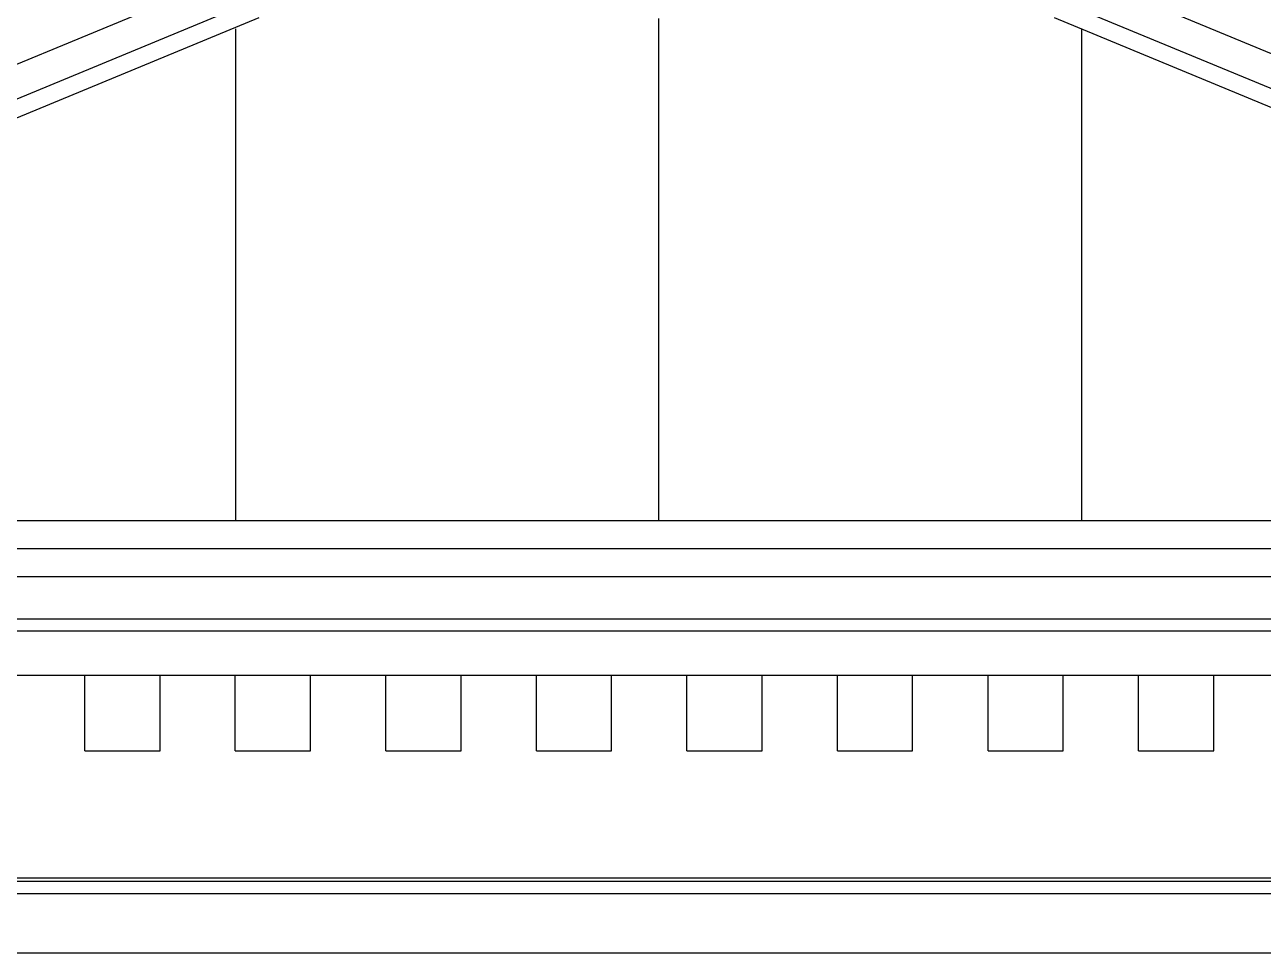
# Model space of a CAD drawing. Header units: millimetres. Extents: x -11840 to 12480, y -4119 to 5972.
# Drawn here: x -8207 to -6889, y -245 to 743 of the extents above; entities that cross this region are included whole.
import ezdxf

# ---------------------------------------------------------------- set-up
doc = ezdxf.new("R2010")
doc.units = ezdxf.units.MM

msp = doc.modelspace()

# ---------------------------------------------------------------- linework, layer by layer
at = {"color": 251, "true_color": 0x666666}
for p, q in [((-9339.7, 235.7), (-8023.4, 780.7)), ((-9339.7, 235.7), (-8023.4, 780.7)), ((-5729.6, 235.7), (-7045.9, 780.7)), ((-5729.6, 235.7), (-7045.9, 780.7)), ((-7957.7, 770.9), (-9250.2, 235.7)), ((-7957.7, 770.9), (-9250.2, 235.7)), ((-7111.6, 770.9), (-5819.1, 235.7)), ((-7111.6, 770.9), (-5819.1, 235.7)), ((-9250.2, 215.7), (-7957.7, 750.9)), ((-9250.2, 215.7), (-7957.7, 750.9)), ((-7982.2, 215.7), (-7982.2, 738.7)), ((-7532.2, 215.7), (-7532.2, 749.9)), ((-7111.6, 750.9), (-5819.1, 215.7)), ((-7111.6, 750.9), (-5819.1, 215.7)), ((-7082.2, 215.7), (-7082.2, 738.7)), ((-9250.2, 215.7), (-5819.1, 215.7)), ((-9250.2, 215.7), (-5819.1, 215.7)), ((-4859.7, 155.9), (-10390.3, 155.9)), ((-4859.7, 155.9), (-10390.3, 155.9)), ((-4859.7, 110.7), (-10327.6, 110.7)), ((-4859.7, 110.7), (-10327.6, 110.7)), ((-4859.7, 97.8), (-10327.6, 97.8)), ((-4859.7, 97.8), (-10327.6, 97.8)), ((-5293.2, -168.5), (-10239.2, -168.5)), ((-5293.2, -168.5), (-10239.2, -168.5)), ((-5297.4, -164.7), (-10225.2, -164.7)), ((-5297.4, -164.7), (-10225.2, -164.7)), ((-5282.5, -181.5), (-10239.2, -181.5)), ((-5282.5, -181.5), (-10239.2, -181.5)), ((-5267.2, -244.7), (-10233.2, -244.7)), ((-5267.2, -244.7), (-10233.2, -244.7))]:
    msp.add_line(p, q, dxfattribs=at)
at = {"color": 250, "true_color": 0x333333}
for p, q in [((-4859.7, 185.7), (-10390.3, 185.7)), ((-4859.7, 185.7), (-10390.3, 185.7)), ((-4859.7, 50.6), (-10315.5, 50.6)), ((-4859.7, 50.6), (-10315.5, 50.6))]:
    msp.add_line(p, q, dxfattribs=at)
at = {"color": 253, "true_color": 0x999999}
for p, q in [((-8143, -29.4), (-8143, 50.6)), ((-8143, -29.4), (-8143, 50.6)), ((-8063, -29.4), (-8063, 50.6)), ((-8063, -29.4), (-8063, 50.6)), ((-7982.9, -29.4), (-7982.9, 50.6)), ((-7982.9, -29.4), (-7982.9, 50.6)), ((-7902.9, -29.4), (-7902.9, 50.6)), ((-7902.9, -29.4), (-7902.9, 50.6)), ((-7822.7, -29.4), (-7822.7, 50.6)), ((-7822.7, -29.4), (-7822.7, 50.6)), ((-7742.7, -29.4), (-7742.7, 50.6)), ((-7742.7, -29.4), (-7742.7, 50.6)), ((-7662.5, -29.4), (-7662.5, 50.6)), ((-7662.5, -29.4), (-7662.5, 50.6)), ((-7582.5, -29.4), (-7582.5, 50.6)), ((-7582.5, -29.4), (-7582.5, 50.6)), ((-7502.4, -29.4), (-7502.4, 50.6)), ((-7502.4, -29.4), (-7502.4, 50.6)), ((-7422.4, -29.4), (-7422.4, 50.6)), ((-7422.4, -29.4), (-7422.4, 50.6)), ((-7342.2, -29.4), (-7342.2, 50.6)), ((-7342.2, -29.4), (-7342.2, 50.6)), ((-7262.2, -29.4), (-7262.2, 50.6)), ((-7262.2, -29.4), (-7262.2, 50.6)), ((-7182, -29.4), (-7182, 50.6)), ((-7182, -29.4), (-7182, 50.6)), ((-7102, -29.4), (-7102, 50.6)), ((-7102, -29.4), (-7102, 50.6)), ((-7021.9, -29.4), (-7021.9, 50.6)), ((-7021.9, -29.4), (-7021.9, 50.6)), ((-6941.9, -29.4), (-6941.9, 50.6)), ((-6941.9, -29.4), (-6941.9, 50.6)), ((-8143, -29.4), (-8063, -29.4)), ((-8143, -29.4), (-8063, -29.4)), ((-7982.9, -29.4), (-7902.9, -29.4)), ((-7982.9, -29.4), (-7902.9, -29.4)), ((-7822.7, -29.4), (-7742.7, -29.4)), ((-7822.7, -29.4), (-7742.7, -29.4)), ((-7662.5, -29.4), (-7582.5, -29.4)), ((-7662.5, -29.4), (-7582.5, -29.4)), ((-7502.4, -29.4), (-7422.4, -29.4)), ((-7502.4, -29.4), (-7422.4, -29.4)), ((-7342.2, -29.4), (-7262.2, -29.4)), ((-7342.2, -29.4), (-7262.2, -29.4)), ((-7182, -29.4), (-7102, -29.4)), ((-7182, -29.4), (-7102, -29.4)), ((-7021.9, -29.4), (-6941.9, -29.4)), ((-7021.9, -29.4), (-6941.9, -29.4))]:
    msp.add_line(p, q, dxfattribs=at)

doc.saveas('drawing.dxf')
